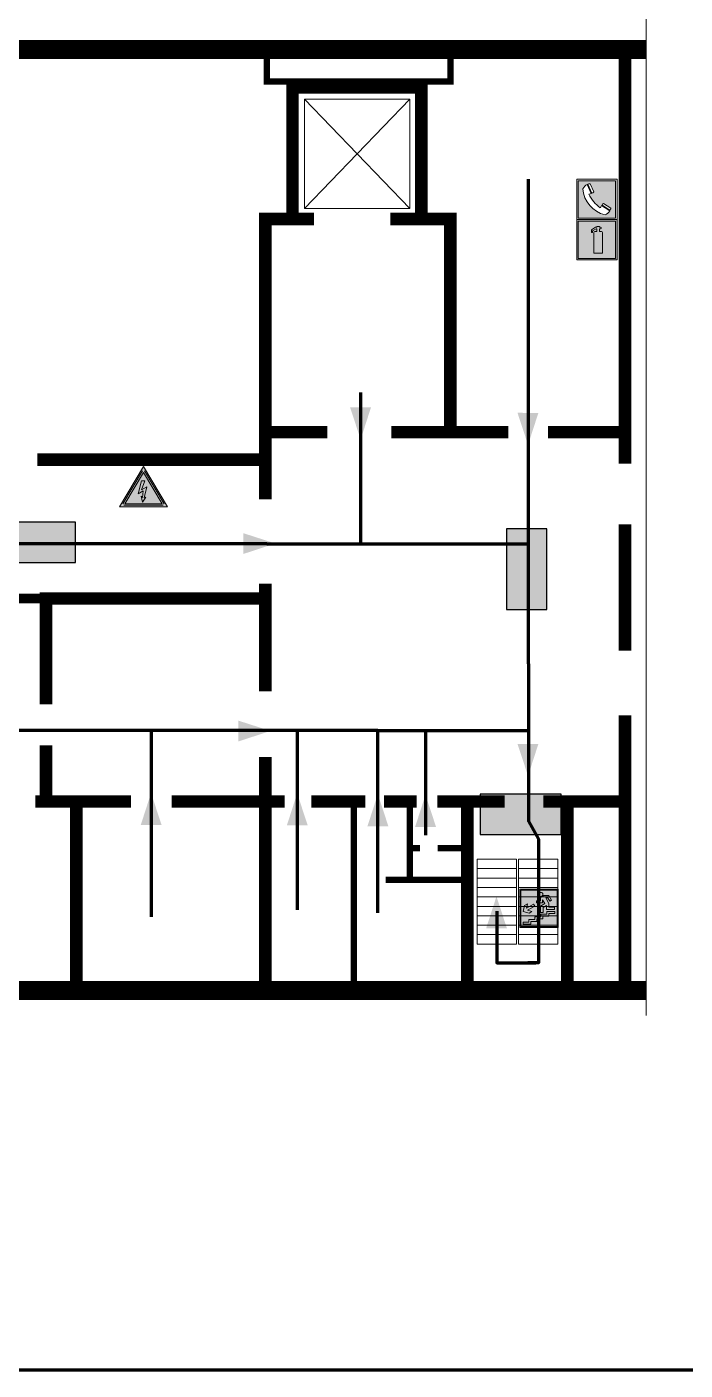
# Model space of a CAD drawing. Header units: millimetres. Extents: x 13114 to 67229, y 22859 to 38520.
# Drawn here: x 20499.5 to 20637.2, y 30105.3 to 30386.4 of the extents above; entities that cross this region are included whole.
import ezdxf

# ---------------------------------------------------------------- set-up
doc = ezdxf.new("R2010")
doc.units = ezdxf.units.MM
doc.layers.add('План_Штампы', color=7, linetype='Continuous')

# ---------------------------------------------------------------- blocks, each defined once
blk = doc.blocks.new('A$C3AD82952')
at = {"true_color": 0xf5f5ff}
h = blk.add_hatch(color=7, dxfattribs=at)
h.dxf.hatch_style = 1
h.paths.add_polyline_path([(8.21, 8.73, 0.414214), (7.89, 9.05), (7.22, 9.05), (7.22, 9.92), (7.59, 9.92, 1), (7.57, 10.36), (7.22, 10.36), (7.22, 10.6), (6.43, 10.6), (6.43, 10.36), (6.01, 10.36), (4.74, 9.59), (4.74, 8.69), (4.98, 8.73), (4.98, 9.26), (6.12, 9.91), (6.43, 9.91), (6.43, 9.05), (5.76, 9.05, 0.414214), (5.44, 8.73), (5.44, 2.2), (8.21, 2.2)], flags=0)
h.paths.add_polyline_path([(12.8, 12.8), (0, 12.8), (0, 0), (12.8, 0)])
h.paths.add_polyline_path([(0.51, 12.29), (12.29, 12.29), (12.29, 0.51), (0.51, 0.51)], flags=16)
h.paths.add_polyline_path([(4.74, 9.59), (6.01, 10.36), (6.43, 10.36), (6.43, 10.6), (7.22, 10.6), (7.22, 10.36), (7.59, 10.36, -0.94586), (7.59, 9.92), (7.22, 9.92), (7.22, 9.05), (7.89, 9.05, -0.414214), (8.21, 8.73), (8.21, 2.2), (5.44, 2.2), (5.44, 8.73, -0.414214), (5.76, 9.05), (6.43, 9.05), (6.43, 9.91), (6.12, 9.91), (4.98, 9.26), (4.98, 8.73), (4.74, 8.69)], flags=0)
h = blk.add_hatch(color=242)
h.dxf.hatch_style = 1
h.paths.add_polyline_path([(12.29, 12.29), (0.51, 12.29), (0.51, 0.51), (12.29, 0.51)])
h.paths.add_polyline_path([(4.74, 8.69), (4.74, 9.59), (6.01, 10.36), (6.43, 10.36), (6.43, 10.6), (7.22, 10.6), (7.22, 10.36), (7.59, 10.36, -0.94586), (7.59, 9.92), (7.22, 9.92), (7.22, 9.05), (7.89, 9.05, -0.414214), (8.21, 8.73), (8.21, 2.2), (5.44, 2.2), (5.44, 8.73, -0.414214), (5.76, 9.05), (6.43, 9.05), (6.43, 9.91), (6.12, 9.91), (4.98, 9.26), (4.98, 8.73)], flags=16)
h = blk.add_hatch(color=7, dxfattribs=at)
h.dxf.hatch_style = 1
h.paths.add_polyline_path([(8.21, 8.73, 0.414214), (7.89, 9.05), (7.22, 9.05), (7.22, 9.92), (7.59, 9.92, 1), (7.57, 10.36), (7.22, 10.36), (7.22, 10.6), (6.43, 10.6), (6.43, 10.36), (6.01, 10.36), (4.74, 9.59), (4.74, 8.69), (4.98, 8.73), (4.98, 9.26), (6.12, 9.91), (6.43, 9.91), (6.43, 9.05), (5.76, 9.05, 0.414214), (5.44, 8.73), (5.44, 2.2), (8.21, 2.2)])
at = {"color": 242, "lineweight": 5}
for p, q in [((0, 0), (0, 12.8)), ((0, 12.8), (12.8, 12.8)), ((12.8, 0), (12.8, 12.8)), ((6.01, 10.36), (4.74, 9.59)), ((4.74, 9.59), (4.74, 8.69)), ((4.74, 8.69), (4.98, 8.73)), ((4.98, 9.26), (6.12, 9.91)), ((4.98, 8.73), (4.98, 9.26)), ((5.44, 2.2), (5.44, 8.73)), ((5.76, 9.05), (6.43, 9.05)), ((6.01, 10.36), (6.43, 10.36)), ((6.12, 9.91), (6.43, 9.91)), ((7.22, 10.6), (6.43, 10.6)), ((6.43, 10.6), (6.43, 10.36)), ((6.43, 9.91), (6.43, 9.05)), ((7.22, 10.36), (7.22, 10.6)), ((7.59, 10.36), (7.22, 10.36)), ((7.22, 9.05), (7.22, 9.92)), ((7.59, 9.92), (7.22, 9.92)), ((7.89, 9.05), (7.22, 9.05)), ((8.21, 2.2), (8.21, 8.73)), ((0, 0), (12.8, 0)), ((5.44, 2.2), (8.21, 2.2))]:
    blk.add_line(p, q, dxfattribs=at)
blk.add_lwpolyline([(0.51, 12.29), (12.29, 12.29), (12.29, 0.51), (0.51, 0.51)], close=True, dxfattribs=at)
for centre, radius, start, end in [((5.76, 8.73), 0.32, 90, 180), ((7.58, 10.14), 0.223, 273.1875, 86.8125), ((7.89, 8.73), 0.32, 0, 90)]:
    blk.add_arc(centre, radius, start, end, dxfattribs=at)
blk = doc.blocks.new('A$C456E1F9C')
at = {"lineweight": 5}
h = blk.add_hatch(color=242, dxfattribs=at)
h.paths.add_polyline_path([(0.51, -1.47), (0.51, -13.26), (12.29, -13.26), (12.29, -1.47)])
h.paths.add_polyline_path([(5.42, -4.95, -0.254479), (4.78, -5.4), (3.52, -2.53, -0.209735), (4.23, -2.4)], flags=16)
h.paths.add_polyline_path([(8.53, -8.6), (10.87, -10.17), (10.54, -10.76), (8.03, -9.13, -0.192251)], flags=16)
h.paths.add_polyline_path([(4.61, -5.49, 0.005518), (3.87, -5.72, 0.128647), (7.49, -10.01, 0.00809), (7.83, -9.33), (10.47, -10.97, -0.16736), (8.99, -12.25, -0.327862), (1.95, -3.95, -0.166952), (3.36, -2.62)], flags=16)
at = {"color": 242, "lineweight": 5}
for p, q in [((0, -13.77), (0, -0.97)), ((12.8, -0.97), (0, -0.97)), ((4.61, -5.49), (3.36, -2.62)), ((3.52, -2.53), (4.78, -5.4)), ((4.23, -2.4), (5.42, -4.95)), ((12.8, -13.77), (12.8, -0.97)), ((7.83, -9.33), (10.47, -10.97)), ((8.03, -9.13), (10.54, -10.76)), ((10.81, -10.12), (8.53, -8.6)), ((10.54, -10.76), (10.8, -10.3)), ((10.8, -10.3), (10.81, -10.12)), ((0, -13.77), (12.8, -13.77))]:
    blk.add_line(p, q, dxfattribs=at)
blk.add_lwpolyline([(0.51, -1.47), (12.29, -1.47), (12.29, -13.26), (0.51, -13.26)], close=True, dxfattribs=at)
for centre, radius, start, end in [((4.59, -5.34), 2.99, 114.2845, 152.1974), ((11.12, -3.31), 9.19, 183.9915, 256.6009), ((4.02, -3.27), 0.891, 76.3284, 123.7092), ((14.98, -39.1), 35.17, 107.1487, 108.4135), ((13.86, -0.94), 11.08, 205.5536, 234.8762), ((4.68, -4.59), 0.824, 276.9621, 334.0723), ((-13.31, 0.8), 23.44, 332.5487, 334.4027), ((8.94, -9.5), 0.989, 114.4092, 157.9388), ((7.87, -9.46), 3, 291.9291, 329.9329)]:
    blk.add_arc(centre, radius, start, end, dxfattribs=at)
blk = doc.blocks.new('A$C32E8229D')
at = {"true_color": 0xffffff}
blk.add_hatch(color=7, dxfattribs=at).paths.add_polyline_path([(0, 0), (0, -8), (16, -8), (16, 0)])
h = blk.add_hatch(color=126)
h.paths.add_polyline_path([(0.2, -0.2), (15.8, -0.2), (15.8, -7.8), (0.2, -7.8)])
h.paths.add_polyline_path([(13.49, -2.05), (12.08, -2.05), (11.37, -2.63, 0.162397), (11.29, -2.84), (11.29, -3.63), (10.35, -3.63), (10.35, -4.05), (11.68, -4.05), (11.68, -3.48), (12.26, -4.28), (11.29, -5.1), (11.29, -6.78), (11.85, -6.78), (11.85, -5.44), (12.8, -4.64), (12.8, -5.94), (14.46, -5.94), (14.46, -5.39), (13.45, -5.39), (13.45, -3.97), (12.46, -2.59), (13.15, -2.59), (13.69, -3.34), (14.18, -3)], flags=16)
h.paths.add_polyline_path([(10.74, -1.82, 1), (11.8, -1.82, 1)], flags=16)
h.paths.add_polyline_path([(9.39, -3.59), (5.99, -3.59), (6.56, -3.03), (5.91, -3.03), (5.1, -3.83), (5.91, -4.64), (6.56, -4.64), (5.99, -4.09), (9.39, -4.09)], flags=16)
h.paths.add_polyline_path([(4.29, -1.08), (1.72, -1.08), (1.72, -6.6), (4.29, -6.6)], flags=16)
at = {"color": 126}
blk.add_lwpolyline([(16, -8), (0, -8), (0, 0), (16, 0)], close=True, dxfattribs=at)
blk = doc.blocks.new('A$C7B4425F7')
at = {"true_color": 0xffffff}
blk.add_hatch(color=7, dxfattribs=at).paths.add_polyline_path([(0, 0), (-16, 0), (-16, -8), (0, -8)])
h = blk.add_hatch(color=126)
h.paths.add_polyline_path([(-0.2, -0.2), (-15.8, -0.2), (-15.8, -7.8), (-0.2, -7.8)])
h.paths.add_polyline_path([(-11.76, -2.03), (-11.76, -3.66), (-11.17, -3.66, -0.568275), (-11.17, -6.18), (-12.58, -6.18), (-12.58, -2.03)], flags=16)
h.paths.add_polyline_path([(-13.33, -4.12, -0.495768), (-13.59, -6.18), (-15.03, -6.18), (-15.03, -2.03), (-13.59, -2.03, -0.487973)], flags=16)
h.paths.add_polyline_path([(-10.25, -2.03), (-9.48, -2.03), (-9.48, -6.18), (-10.25, -6.18)], flags=16)
h.paths.add_polyline_path([(-13.84, -3.69), (-14.24, -3.69), (-14.24, -3.03), (-13.9, -3.03, -0.692621)], flags=0)
h.paths.add_polyline_path([(-9.15, -2.03), (-8.4, -2.03), (-8.04, -3.07), (-7.68, -2.03), (-6.93, -2.03), (-7.64, -4.1), (-6.93, -6.18), (-7.68, -6.18), (-8.04, -5.14), (-8.4, -6.18), (-9.15, -6.18), (-8.44, -4.1)], flags=16)
h.paths.add_polyline_path([(-11.76, -4.46), (-11.42, -4.46, -0.692621), (-11.36, -5.12), (-11.76, -5.12)], flags=0)
h.paths.add_polyline_path([(-13.9, -5.2), (-14.24, -5.2), (-14.24, -4.55), (-13.84, -4.55, -0.708038)], flags=0)
edge = h.paths.add_edge_path(flags=16)
edge.add_ellipse((-5.51, -4.08), major_axis=(0, 2.05), ratio=0.586184, start_angle=0, end_angle=360)
edge = h.paths.add_edge_path(flags=0)
edge.add_ellipse((-5.51, -4.08), major_axis=(0, 1.14), ratio=0.454828, start_angle=0, end_angle=360)
h.paths.add_polyline_path([(-4.13, -4.96, 0.377264), (-3.48, -4.52, 0.0555), (-3.16, -2.03), (-1.66, -2.03), (-1.66, -4.96), (-0.96, -4.96), (-0.96, -7.01), (-1.75, -7.01), (-1.75, -6.18), (-3.3, -6.18), (-3.3, -7.02), (-4.13, -7.02)], flags=16)
h.paths.add_polyline_path([(-2.73, -2.91), (-2.28, -2.91), (-2.28, -4.96), (-3.05, -4.96, 0.079136)], flags=0)
at = {"color": 126}
blk.add_lwpolyline([(-16, -8), (0, -8), (0, 0), (-16, 0)], close=True, dxfattribs=at)
blk = doc.blocks.new('A$C3E6D3DDE')
at = {"lineweight": 5}
h = blk.add_hatch(color=40, dxfattribs=at)
h.paths.add_polyline_path([(24.1, 1.45), (16.46, -11.35), (31.74, -11.35)])
h.paths.add_polyline_path([(24.09, -0.46), (30.03, -10.41), (18.14, -10.41)], flags=16)
h.paths.add_polyline_path([(24.54, -3.08), (23.41, -6.02), (25.13, -5.01), (24.33, -8.5), (24.82, -8.27), (23.79, -9.86), (23.4, -8.04), (23.8, -8.43), (24.04, -6.29), (22.39, -7.25), (23.44, -3.08)], flags=0)
h = blk.add_hatch(color=256, dxfattribs=at)
h.paths.add_polyline_path([(24.37, 0.03, 0.567511), (23.82, 0.03), (17.59, -10.4, 0.582454), (17.86, -10.88), (30.32, -10.88, 0.582149), (30.6, -10.4)])
h.paths.add_polyline_path([(24.09, -0.46), (18.14, -10.41), (30.03, -10.41)], flags=16)
h.paths.add_polyline_path([(24.54, -3.08), (23.41, -6.02), (25.13, -5.01), (24.33, -8.5), (24.82, -8.27), (23.79, -9.86), (23.4, -8.04), (23.8, -8.43), (24.04, -6.29), (22.39, -7.25), (23.44, -3.08)], flags=0)
h = blk.add_hatch(color=40, dxfattribs=at)
h.paths.add_polyline_path([(24.09, -0.46), (18.14, -10.41), (30.03, -10.41)])
h.paths.add_polyline_path([(24.82, -8.27), (23.79, -9.86), (23.4, -8.04), (23.8, -8.43), (24.04, -6.29), (22.39, -7.25), (23.44, -3.08), (24.54, -3.08), (23.41, -6.02), (25.13, -5.01), (24.33, -8.5)], flags=16)
at = {"color": 40, "lineweight": 5}
for p, q in [((16.46, -11.35), (24.1, 1.45)), ((24.1, 1.45), (31.74, -11.35))]:
    blk.add_line(p, q, dxfattribs=at)
at = {"lineweight": 5}
for p, q in [((17.59, -10.4), (23.82, 0.03)), ((24.37, 0.03), (30.6, -10.4)), ((18.14, -10.41), (24.09, -0.46)), ((23.44, -3.08), (22.39, -7.25)), ((23.41, -6.02), (24.54, -3.08)), ((24.54, -3.08), (23.44, -3.08)), ((24.09, -0.46), (30.03, -10.41)), ((22.39, -7.25), (24.04, -6.29)), ((23.8, -8.43), (23.4, -8.04)), ((23.4, -8.04), (23.79, -9.86)), ((25.13, -5.01), (23.41, -6.02)), ((23.79, -9.86), (24.82, -8.27)), ((24.04, -6.29), (23.8, -8.43)), ((24.33, -8.5), (25.13, -5.01)), ((24.82, -8.27), (24.33, -8.5)), ((17.86, -10.88), (30.32, -10.88)), ((18.14, -10.41), (30.03, -10.41))]:
    blk.add_line(p, q, dxfattribs=at)
at = {"color": 50, "lineweight": 5}
blk.add_line((31.74, -11.35), (16.46, -11.35), dxfattribs=at)
blk = doc.blocks.new('вниз 3')
at = {"lineweight": 0, "true_color": 0xffffff}
h = blk.add_hatch(color=7, dxfattribs=at)
h.dxf.hatch_style = 1
h.paths.add_polyline_path([(40997.5, -4475.69), (40997.25, -4475.28), (40995.76, -4476.15), (40995.97, -4475.23), (40995.39, -4475.56), (40995.05, -4476.83), (40996.33, -4477.17), (40996.91, -4476.83), (40996, -4476.55)], flags=0)
h.paths.add_polyline_path([(40999.81, -4473.95), (41000.22, -4473.95), (41000.64, -4474.67), (41001.03, -4474.43), (41000.46, -4473.49), (41000.42, -4473.49), (40999.43, -4473.49), (40998.68, -4473.92), (40998.68, -4474.57), (40997.88, -4474.57), (40997.88, -4475), (40999.14, -4475), (40999.14, -4474.43), (40999.14, -4474.38), (40999.59, -4475.15), (40998.72, -4475.67), (40998.72, -4477.06), (40999.24, -4477.06), (40999.24, -4475.96), (40999.95, -4475.56), (40999.95, -4476.43), (41001.61, -4476.43), (41001.61, -4475.88), (41000.47, -4475.88), (41000.47, -4475.12)], flags=0)
h.paths.add_polyline_path([(40999.2, -4473.24, 1), (40998.35, -4473.24, 1)], flags=0)
h.paths.add_polyline_path([(41000.46, -4477.26), (41001.69, -4477.26), (41001.69, -4476.84), (41000.03, -4476.84), (41000.03, -4477.39), (40998.78, -4477.39), (40998.78, -4477.95), (40997.53, -4477.95), (40997.53, -4478.5), (40996.29, -4478.5), (40996.29, -4479.06), (40995.05, -4479.06), (40995.05, -4479.48), (40995.29, -4479.48), (40996.72, -4479.48), (40996.72, -4478.92), (40997.97, -4478.92), (40997.97, -4478.36), (40999.2, -4478.36), (40999.2, -4477.81), (41000.46, -4477.81)], flags=0)
h.paths.add_polyline_path([(41002.37, -4472.17), (40994.37, -4472.17), (40994.37, -4480.17), (41002.37, -4480.17)])
h.paths.add_polyline_path([(41002.16, -4479.96), (40994.57, -4479.96), (40994.57, -4472.37), (41002.16, -4472.37)], flags=16)
h.paths.add_polyline_path([(41001.61, -4475.88), (41001.61, -4476.43), (40999.95, -4476.43), (40999.95, -4475.56), (40999.24, -4475.96), (40999.24, -4477.06), (40998.72, -4477.06), (40998.72, -4475.67), (40999.59, -4475.15), (40999.14, -4474.38), (40999.14, -4474.43), (40999.14, -4475), (40997.88, -4475), (40997.88, -4474.57), (40998.68, -4474.57), (40998.68, -4473.92), (40999.43, -4473.49), (41000.42, -4473.49), (41000.46, -4473.49), (41001.03, -4474.43), (41000.64, -4474.67), (41000.22, -4473.95), (40999.81, -4473.95), (41000.47, -4475.12), (41000.47, -4475.88)], flags=0)
h.paths.add_polyline_path([(41001.69, -4476.84), (41001.69, -4477.26), (41000.46, -4477.26), (41000.46, -4477.81), (40999.2, -4477.81), (40999.2, -4478.36), (40997.97, -4478.36), (40997.97, -4478.92), (40996.72, -4478.92), (40996.72, -4479.48), (40995.05, -4479.48), (40995.05, -4479.06), (40996.29, -4479.06), (40996.29, -4478.5), (40997.53, -4478.5), (40997.53, -4477.95), (40998.78, -4477.95), (40998.78, -4477.39), (41000.03, -4477.39), (41000.03, -4476.84)], flags=0)
h.paths.add_polyline_path([(40998.35, -4473.24, -1), (40999.2, -4473.24, -1)], flags=0)
h.paths.add_polyline_path([(40997.5, -4475.69), (40996, -4476.55), (40996.91, -4476.83), (40996.33, -4477.17), (40995.05, -4476.83), (40995.39, -4475.56), (40995.97, -4475.23), (40995.76, -4476.15), (40997.25, -4475.28)], flags=0)
at = {"lineweight": 0}
h = blk.add_hatch(color=126, dxfattribs=at)
h.dxf.hatch_style = 1
h.paths.add_polyline_path([(41002.16, -4472.37), (40994.57, -4472.37), (40994.57, -4479.96), (41002.16, -4479.96)])
h.paths.add_polyline_path([(40995.97, -4475.23), (40995.76, -4476.15), (40997.25, -4475.28), (40997.5, -4475.69), (40996, -4476.55), (40996.91, -4476.83), (40996.33, -4477.17), (40995.05, -4476.83), (40995.39, -4475.56)], flags=16)
h.paths.add_polyline_path([(40997.88, -4474.57), (40998.68, -4474.57), (40998.68, -4473.92), (40999.43, -4473.49), (41000.42, -4473.49), (41000.46, -4473.49), (41001.03, -4474.43), (41000.64, -4474.67), (41000.22, -4473.95), (40999.81, -4473.95), (41000.47, -4475.12), (41000.47, -4475.88), (41001.61, -4475.88), (41001.61, -4476.43), (40999.95, -4476.43), (40999.95, -4475.56), (40999.24, -4475.96), (40999.24, -4477.06), (40998.72, -4477.06), (40998.72, -4475.67), (40999.59, -4475.15), (40999.14, -4474.38), (40999.14, -4474.43), (40999.14, -4475), (40997.88, -4475)], flags=16)
h.paths.add_polyline_path([(40998.35, -4473.24, -1), (40999.2, -4473.24, -1)], flags=16)
h.paths.add_polyline_path([(40997.53, -4477.95), (40998.78, -4477.95), (40998.78, -4477.39), (41000.03, -4477.39), (41000.03, -4476.84), (41001.69, -4476.84), (41001.69, -4477.26), (41000.46, -4477.26), (41000.46, -4477.81), (40999.2, -4477.81), (40999.2, -4478.36), (40997.97, -4478.36), (40997.97, -4478.92), (40996.72, -4478.92), (40996.72, -4479.48), (40995.05, -4479.48), (40995.05, -4479.06), (40996.29, -4479.06), (40996.29, -4478.5), (40997.53, -4478.5)], flags=16)
at = {"lineweight": 0, "true_color": 0xffffff}
h = blk.add_hatch(color=7, dxfattribs=at)
h.dxf.hatch_style = 1
h.paths.add_polyline_path([(40999.2, -4473.24, 1), (40998.35, -4473.24, 1)])
h.paths.add_polyline_path([(40999.81, -4473.95), (41000.22, -4473.95), (41000.64, -4474.67), (41001.03, -4474.43), (41000.46, -4473.49), (41000.42, -4473.49), (40999.43, -4473.49), (40998.68, -4473.92), (40998.68, -4474.57), (40997.88, -4474.57), (40997.88, -4475), (40999.14, -4475), (40999.14, -4474.43), (40999.14, -4474.38), (40999.59, -4475.15), (40998.72, -4475.67), (40998.72, -4477.06), (40999.24, -4477.06), (40999.24, -4475.96), (40999.95, -4475.56), (40999.95, -4476.43), (41001.61, -4476.43), (41001.61, -4475.88), (41000.47, -4475.88), (41000.47, -4475.12)])
h.paths.add_polyline_path([(40999.2, -4477.81), (41000.46, -4477.81), (41000.46, -4477.26), (41001.69, -4477.26), (41001.69, -4476.84), (41000.03, -4476.84), (41000.03, -4477.39), (40998.78, -4477.39), (40998.78, -4477.95), (40997.53, -4477.95), (40997.53, -4478.5), (40996.29, -4478.5), (40996.29, -4479.06), (40995.05, -4479.06), (40995.05, -4479.48), (40995.29, -4479.48), (40996.72, -4479.48), (40996.72, -4478.92), (40997.97, -4478.92), (40997.97, -4478.36), (40999.2, -4478.36)])
h.paths.add_polyline_path([(40997.5, -4475.69), (40997.25, -4475.28), (40995.76, -4476.15), (40995.97, -4475.23), (40995.39, -4475.56), (40995.05, -4476.83), (40996.33, -4477.17), (40996.91, -4476.83), (40996, -4476.55)])
at = {"color": 126, "lineweight": 0}
for points in [[(40994.37, -4472.17), (41002.37, -4472.17), (41002.37, -4480.17), (40994.37, -4480.17)], [(40994.57, -4472.37), (41002.16, -4472.37), (41002.16, -4479.96), (40994.57, -4479.96)]]:
    blk.add_lwpolyline(points, close=True, dxfattribs=at)
for points in [[(40995.05, -4476.83), (40995.39, -4475.56), (40995.97, -4475.23), (40995.76, -4476.15), (40997.25, -4475.28), (40997.5, -4475.69), (40996, -4476.55), (40996.91, -4476.83), (40996.33, -4477.17), (40995.05, -4476.83)], [(40999.14, -4474.43), (40999.14, -4475), (40997.88, -4475), (40997.88, -4474.57), (40998.68, -4474.57), (40998.68, -4473.92), (40999.43, -4473.49), (41000.42, -4473.49), (41000.46, -4473.49), (41001.03, -4474.43), (41000.64, -4474.67), (41000.22, -4473.95), (40999.81, -4473.95), (41000.47, -4475.12), (41000.47, -4475.88), (41001.61, -4475.88), (41001.61, -4476.43), (40999.95, -4476.43), (40999.95, -4475.56), (40999.24, -4475.96), (40999.24, -4477.06), (40998.72, -4477.06), (40998.72, -4475.67), (40999.59, -4475.15), (40999.14, -4474.38), (40999.14, -4474.43)], [(40995.29, -4479.48), (40995.05, -4479.48), (40995.05, -4479.06), (40996.29, -4479.06), (40996.29, -4478.5), (40997.53, -4478.5), (40997.53, -4477.95), (40998.78, -4477.95), (40998.78, -4477.39), (41000.03, -4477.39), (41000.03, -4476.84), (41001.69, -4476.84), (41001.69, -4477.26), (41000.46, -4477.26), (41000.46, -4477.81), (40999.2, -4477.81), (40999.2, -4478.36), (40997.97, -4478.36), (40997.97, -4478.92), (40996.72, -4478.92), (40996.72, -4479.48), (40995.05, -4479.48)]]:
    blk.add_lwpolyline(points, dxfattribs=at)
blk.add_circle((40998.77, -4473.24), 0.426, dxfattribs=at)

msp = doc.modelspace()

# ---------------------------------------------------------------- linework, layer by layer
at = {"color": 1, "lineweight": 100}
msp.add_lwpolyline([(20243.15, 30500.27), (20843.15, 30500.27), (20843.15, 30105.27), (20243.15, 30105.27)], close=True, dxfattribs=at)
at = {"lineweight": 0}
for points in [[(20629.04, 30179.49), (20629.04, 30389.36)], [(20579.58, 30371.28), (20557.59, 30348.44)], [(20579.58, 30348.44), (20557.59, 30371.28)]]:
    msp.add_lwpolyline(points, dxfattribs=at)
for points, const_width in [([(20629, 30381.7), (20313.03, 30381.7)], 3.96), ([(20624.61, 30381.7), (20624.61, 30295.01)], 2.64), ([(20588.08, 30381.7), (20588.08, 30375), (20549.68, 30375), (20549.68, 30381.8)], 1.32), ([(20575.48, 30346.23), (20582, 30346.23), (20582, 30373.75), (20555.05, 30373.75), (20555.05, 30346.23)], 2.64), ([(20549.37, 30301.6), (20549.37, 30346.23), (20559.54, 30346.23)], 2.64), ([(20582, 30346.23), (20588.08, 30346.23), (20588.08, 30301.6)], 2.64), ([(20549.37, 30287.53), (20549.37, 30301.6), (20562.32, 30301.6)], 2.64), ([(20575.71, 30301.6), (20600.21, 30301.6)], 2.64), ([(20624.61, 30301.6), (20608.52, 30301.6)], 2.64), ([(20549.37, 30295.84), (20501.66, 30295.84)], 2.64), ([(20624.61, 30255.88), (20624.61, 30282.3)], 2.64), ([(20549.37, 30266.79), (20549.37, 30269.88)], 2.64), ([(20503.5, 30266.79), (20379.16, 30266.79)], 1.98), ([(20503.5, 30244.64), (20503.5, 30266.79), (20549.37, 30266.79), (20549.37, 30247.34)], 2.64), ([(20624.61, 30184.81), (20624.61, 30242.35)], 2.64), ([(20503.5, 30224.29), (20503.5, 30236.05)], 2.64), ([(20549.37, 30233.6), (20549.37, 30184.88)], 2.64), ([(20521.28, 30224.29), (20501.25, 30224.29)], 2.64), ([(20509.85, 30224.29), (20509.85, 30185.23)], 2.64), ([(20553.43, 30224.29), (20529.74, 30224.29)], 2.64), ([(20570.25, 30224.29), (20558.98, 30224.29)], 2.64), ([(20580.99, 30224.29), (20574.21, 30224.29)], 2.64), ([(20599.4, 30224.29), (20585.31, 30224.29)], 2.64), ([(20591.63, 30224.52), (20591.63, 30185.27)], 2.64), ([(20624.4, 30224.29), (20607.5, 30224.29)], 2.64), ([(20612.54, 30224.29), (20612.54, 30184.93)], 2.64), ([(20567.88, 30224.29), (20567.88, 30184.88)], 1.32), ([(20579.6, 30224.29), (20579.6, 30207.92), (20574.56, 30207.92), (20591.63, 30207.92), (20591.63, 30224.29)], 1.32), ([(20579.6, 30214.54), (20581.69, 30214.54)], 1.32), ([(20590.91, 30214.54), (20585.44, 30214.54)], 1.32), ([(20629.04, 30184.73), (20312.98, 30184.73)], 3.96)]:
    msp.add_lwpolyline(points, dxfattribs=dict(at, const_width=const_width))
for points in [[(20579.58, 30371.28), (20557.59, 30371.28), (20557.59, 30348.44), (20579.58, 30348.44)], [(20601.91, 30212.22), (20593.69, 30212.22), (20593.69, 30210.25), (20601.91, 30210.25)], [(20610.54, 30212.22), (20602.32, 30212.22), (20602.32, 30210.25), (20610.54, 30210.25)], [(20601.91, 30210.25), (20593.69, 30210.25), (20593.69, 30208.27), (20601.91, 30208.27)], [(20601.91, 30208.27), (20593.69, 30208.27), (20593.69, 30206.3), (20601.91, 30206.3)], [(20610.54, 30210.25), (20602.32, 30210.25), (20602.32, 30208.27), (20610.54, 30208.27)], [(20610.54, 30208.27), (20602.32, 30208.27), (20602.32, 30206.3), (20610.54, 30206.3)], [(20601.91, 30206.3), (20593.69, 30206.3), (20593.69, 30204.32), (20601.91, 30204.32)], [(20610.54, 30206.3), (20602.32, 30206.3), (20602.32, 30204.32), (20610.54, 30204.32)], [(20601.91, 30204.32), (20593.69, 30204.32), (20593.69, 30202.35), (20601.91, 30202.35)], [(20610.54, 30204.32), (20602.32, 30204.32), (20602.32, 30202.35), (20610.54, 30202.35)], [(20601.91, 30202.35), (20593.69, 30202.35), (20593.69, 30200.38), (20601.91, 30200.38)], [(20601.91, 30200.38), (20593.69, 30200.38), (20593.69, 30198.4), (20601.91, 30198.4)], [(20610.54, 30202.35), (20602.32, 30202.35), (20602.32, 30200.38), (20610.54, 30200.38)], [(20610.54, 30200.38), (20602.32, 30200.38), (20602.32, 30198.4), (20610.54, 30198.4)], [(20601.91, 30198.4), (20593.69, 30198.4), (20593.69, 30196.43), (20601.91, 30196.43)], [(20610.54, 30198.4), (20602.32, 30198.4), (20602.32, 30196.43), (20610.54, 30196.43)], [(20601.91, 30196.43), (20593.69, 30196.43), (20593.69, 30194.45), (20601.91, 30194.45)], [(20610.54, 30196.43), (20602.32, 30196.43), (20602.32, 30194.45), (20610.54, 30194.45)]]:
    msp.add_lwpolyline(points, close=True, dxfattribs=at)
at = {"color": 126, "lineweight": 100, "true_color": 0x008754}
for points in [[(20604.4, 30253.13), (20604.4, 30354.53)], [(20569.25, 30309.91), (20569.25, 30278.2)], [(20549.7, 30278.2), (20302.92, 30278.2), (20302.92, 30272.88)], [(20549.7, 30278.2), (20604.4, 30278.2)], [(20525.5, 30239.17), (20370.06, 30239.17), (20370.06, 30273.64)], [(20604.4, 30253.13), (20604.4, 30220.21), (20606.51, 30216.39), (20606.51, 30190.55), (20604.28, 30190.55)], [(20572.9, 30201.01), (20572.9, 30239.17), (20525.5, 30239.17), (20525.5, 30200.18)], [(20556.03, 30239.17), (20556.03, 30201.65)], [(20572.9, 30239.17), (20604.4, 30239.17)], [(20582.87, 30239.17), (20582.87, 30217.26)], [(20597.77, 30201.31), (20597.77, 30190.55), (20605.96, 30190.55)]]:
    msp.add_lwpolyline(points, dxfattribs=at)
at = {"layer": 'План_Штампы', "color": 126, "true_color": 0x008754}
for points in [[(20567.1, 30306.78), (20571.46, 30306.77), (20569.3, 30300.07)], [(20602.11, 30305.65), (20606.48, 30305.64), (20604.31, 30298.94)], [(20544.75, 30276.1), (20544.76, 30280.46), (20551.46, 30278.3)], [(20543.72, 30236.86), (20543.73, 30241.22), (20550.43, 30239.06)], [(20602.11, 30236.36), (20606.48, 30236.35), (20604.31, 30229.65)], [(20527.67, 30219.36), (20523.31, 30219.37), (20525.47, 30226.07)], [(20558.23, 30219.29), (20553.87, 30219.3), (20556.03, 30226)], [(20575.1, 30219.12), (20570.73, 30219.13), (20572.9, 30225.83)], [(20585.07, 30218.98), (20580.7, 30218.99), (20582.87, 30225.69)], [(20599.91, 30197.72), (20595.54, 30197.73), (20597.71, 30204.42)]]:
    msp.add_solid(points, dxfattribs=at)

# ---------------------------------------------------------------- block references
at = {"xscale": 0.6600000000000001, "yscale": 0.6600000000000001, "zscale": 0.6600000000000001}
for name, p in [('A$C456E1F9C', (20614.49, 30355.17)), ('A$C3AD82952', (20614.49, 30337.64)), ('A$C3E6D3DDE', (20507.98, 30293.48))]:
    msp.add_blockref(name, p, dxfattribs=at)
at = {"color": 126, "true_color": 0x008754}
msp.add_blockref('вниз 3', (-20391.79, 34678.09), dxfattribs=at)
at = {"layer": 'План_Штампы', "color": 126, "true_color": 0x008754, "xscale": -1.056, "yscale": 1.056, "zscale": 1.056}
msp.add_blockref('A$C32E8229D', (20509.66, 30282.76), dxfattribs=at)
at = {"layer": 'План_Штампы', "color": 126, "true_color": 0x008754, "xscale": -1.056, "yscale": 1.056, "zscale": 1.056, "rotation": 270}
msp.add_blockref('A$C32E8229D', (20608.24, 30264.5), dxfattribs=at)
at = {"layer": 'План_Штампы', "xscale": 1.056, "yscale": 1.056, "zscale": 1.056}
msp.add_blockref('A$C7B4425F7', (20611.21, 30225.83), dxfattribs=at)

doc.saveas('drawing.dxf')
